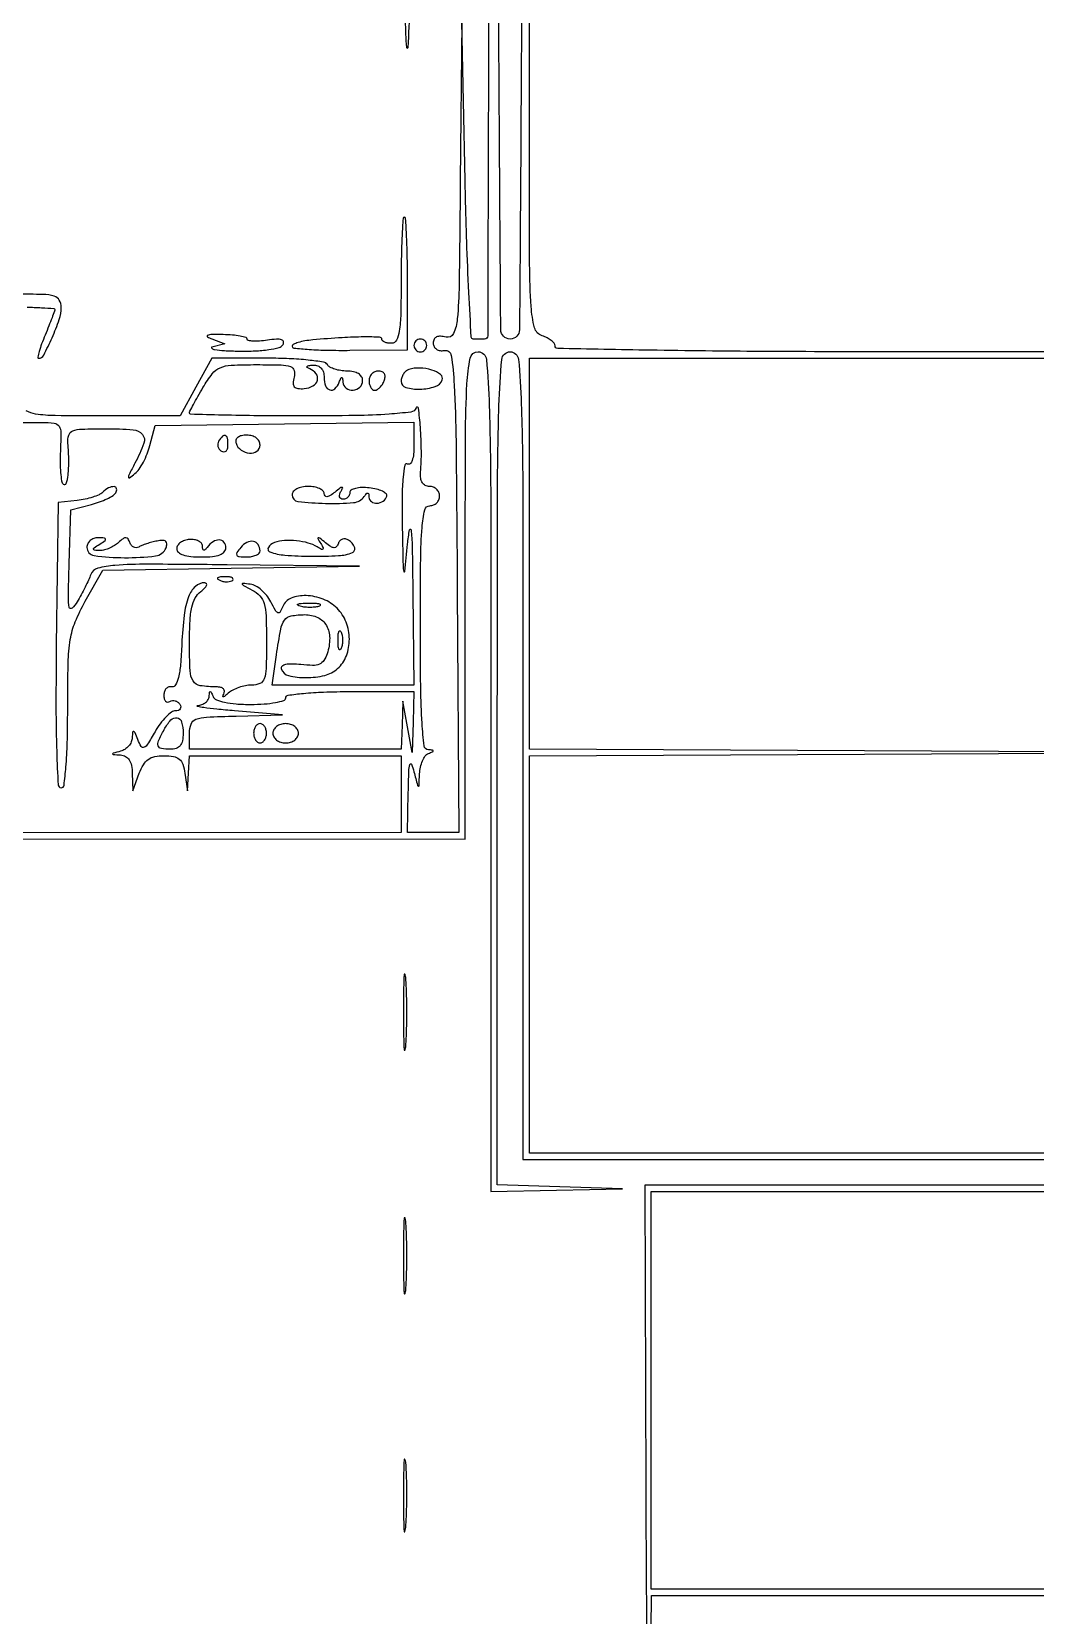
# Model space of a CAD drawing. Extents: x 23 to 255, y 40 to 184.
# Drawn here: x 90.55 to 103.8, y 53.63 to 74.53 of the extents above; entities that cross this region are included whole.
import ezdxf

# ---------------------------------------------------------------- set-up
doc = ezdxf.new("R2010")
doc.units = 0
doc.header["$MEASUREMENT"] = 0

msp = doc.modelspace()

# ---------------------------------------------------------------- linework, layer by layer
for points in [[(207.919475, 175.632891, 0.000007), (191.762556, 175.634099, 0.00002), (173.0434, 175.634494, 0.000013), (151.49745, 175.633531)], [(96.591991, 78.0858, -0.000015), (96.570667, 70.513747, -0.41338), (96.5286, 70.4718, 0.000157), (96.491574, 70.471788, 0.000113), (96.450213, 70.471753, 0.000114), (96.410845, 70.471701, 0.000246), (96.38055, 70.47164, -0.398891), (96.354152, 70.496559, -0.000898), (96.322657, 71.086642, -0.004727), (96.294204, 71.762563, -0.002838), (96.272568, 72.56549), (96.228037, 74.6595), (96.209118, 72.555783, -0.001138), (96.1937, 71.187461, -0.019389), (96.170177, 70.738251, -0.082255), (96.119381, 70.543573, -0.36707), (96.021, 70.496313, 0.047873), (95.947013, 70.508261, 0.125285), (95.89449, 70.498441, 0.173195), (95.86322, 70.467685, 0.113158), (95.8518, 70.417871, 0.120821), (95.863066, 70.371927, 0.127159), (95.894187, 70.337426, 0.111117), (95.941926, 70.319315, 0.077058), (95.99985, 70.320041, -0.420556), (96.09037, 70.254063, -0.022775), (96.12912, 69.864745, -0.010816), (96.152998, 69.119608, -0.000865), (96.170067, 67.15125), (96.192235, 63.9576), (95.852817, 63.9576), (95.5134, 63.9576), (95.523409, 64.48635, -0.003495), (95.53065, 64.765653, -0.058066), (95.544415, 64.857412, -0.715351), (95.56559, 64.858768, -0.035939), (95.598, 64.7613, 0.001091), (95.644277, 64.581083, 0.243606), (95.655647, 64.568414, 0.5083), (95.665011, 64.574536, 0.001713), (95.672591, 64.7331, -0.042597), (95.684241, 64.822571, -0.048223), (95.710724, 64.904965, -0.054384), (95.747049, 64.968997, -0.14158), (95.78835, 65.001371, 0.009076), (95.84417, 65.025082, 0.295955), (95.8518, 65.036844, 0.382689), (95.843627, 65.045958, 0.011437), (95.78835, 65.050721, -0.360928), (95.733197, 65.102705, -0.014198), (95.705229, 65.399937, -0.013422), (95.687297, 65.864494, -0.002935), (95.6826, 66.6648, -0.00232), (95.686751, 67.559443, -0.017378), (95.70542, 67.98315, -0.033617), (95.739634, 68.215841, -0.353061), (95.8095, 68.2722, 0.099038), (95.85793, 68.281888, 0.097945), (95.899123, 68.309477, 0.097945), (95.926712, 68.35067, 0.099038), (95.9364, 68.3991, 0.103903), (95.926228, 68.447521, 0.098963), (95.897345, 68.488723, 0.096727), (95.854196, 68.516335, 0.094377), (95.803446, 68.526, -0.116058), (95.748038, 68.539037, -0.139766), (95.708668, 68.574978, -0.107713), (95.687674, 68.634598, -0.051244), (95.68591, 68.71635, 0.022701), (95.695666, 68.991576, 0.015017), (95.683015, 69.30772, 0.015616), (95.657541, 69.558442, 0.770344), (95.626571, 69.56235, -0.271096), (95.556837, 69.508474, -0.014676), (95.26892, 69.47988, -0.013958), (94.830334, 69.461571, -0.003452), (94.11045, 69.4566, -0.002383), (93.545458, 69.459292, -0.003973), (93.069826, 69.467605, -0.000635), (92.651879, 69.478763, -0.406047), (92.637, 69.494064, -0.117277), (92.642955, 69.519103, -0.004058), (92.689157, 69.608923, -0.007387), (92.746525, 69.71444, -0.005072), (92.814556, 69.832464, -0.030345), (92.937098, 70.01402, -0.129748), (93.039577, 70.093285, -0.089891), (93.186652, 70.126329, -0.010426), (93.525736, 70.1334, -0.006509), (93.844921, 70.129245, -0.074556), (93.96838, 70.107432, -0.250167), (94.015841, 70.057178, -0.131328), (94.016317, 69.968805, 0.049987), (94.003635, 69.88811, 0.198601), (94.019838, 69.841729, 0.187531), (94.06492, 69.818725, 0.044095), (94.151137, 69.817608, 0.109765), (94.264796, 69.852002, 0.199461), (94.323684, 69.92717, 0.232798), (94.30755, 70.012604, 0.136631), (94.22325, 70.077371, -0.051902), (94.189576, 70.095213, -0.449116), (94.187543, 70.110109, -0.185333), (94.209158, 70.121796, -0.021021), (94.26555, 70.126721, -0.092633), (94.327737, 70.117979, -0.127577), (94.374779, 70.087281, -0.11638), (94.403776, 70.035088, -0.06896), (94.4136, 69.9642, 0.084568), (94.432445, 69.85358, 0.234902), (94.4874, 69.80009, 0.27874), (94.554862, 69.816116, 0.102952), (94.611371, 69.90075, -0.009076), (94.635082, 69.95657, -0.295955), (94.646844, 69.9642, -0.382689), (94.655958, 69.956027, -0.011437), (94.660721, 69.90075, 0.221736), (94.702917, 69.823415, 0.180916), (94.79455, 69.797369, 0.170439), (94.884805, 69.837529, 0.206489), (94.9212, 69.9219, 0.1393), (94.9064, 69.973992, 0.117066), (94.865632, 70.014653, 0.088683), (94.800204, 70.040341, 0.049343), (94.714693, 70.0488, -0.037634), (94.631812, 70.055047, -0.041396), (94.553488, 70.073651, -0.045439), (94.490304, 70.100871, -0.130646), (94.4559, 70.1334, 0.220085), (94.405198, 70.166906, 0.010981), (94.202472, 70.193149, 0.015978), (93.952797, 70.211865, 0.010717), (93.66659, 70.218), (92.929566, 70.218), (92.7216, 69.8373), (92.513634, 69.4566), (91.475517, 69.4566, -0.003361), (90.866351, 69.460695, -0.031978), (90.606799, 69.480819, -0.098682), (90.48115, 69.524988, -0.260316)], [(95.482215, 74.670023, 0.014006), (95.499053, 74.3211, 0.926517), (95.519685, 74.3211, 0.016241), (95.543218, 74.85818, 0.000606)], [(90.493636, 70.892502, -0.008385), (90.685661, 70.885409, -0.002801), (90.848289, 70.875755, -0.395332), (90.8604, 70.862832, -0.088112), (90.85645, 70.840589, -0.002542), (90.82279, 70.75024, -0.005062), (90.781424, 70.644166, -0.003456), (90.732365, 70.524432, 0.010781), (90.686202, 70.406887, 0.01918), (90.654061, 70.308014, 0.015331), (90.634862, 70.231321, 0.478569), (90.645592, 70.218, 0.279285), (90.713094, 70.258894, 0.015651), (90.824324, 70.48909, 0.022787), (90.918292, 70.729047, 0.082104), (90.945, 70.890599, 0.134862), (90.919296, 70.984163, 0.189661), (90.851619, 71.036657, 0.064845), (90.706155, 71.059436, 0.006457), (90.3528, 71.064, -0.006583)], [(61.01775, 63.894048), (96.2748, 63.873), (96.2748, 67.0878, -0.000731), (96.277871, 69.188236, -0.012415), (96.297063, 69.8796, -0.036822), (96.339931, 70.217493, -0.356832), (96.444, 70.3026, -0.388467), (96.554856, 70.201165, -0.014544), (96.591404, 69.588787, -0.007228), (96.610256, 68.415678, -0.000403), (96.6132, 64.7613), (96.6132, 59.22), (97.48035, 59.237706), (98.3475, 59.255412), (97.52265, 59.283069), (96.6978, 59.310727), (96.6978, 64.806664, -0.000406), (96.700746, 68.430741, -0.007288), (96.719601, 69.594458, -0.014761), (96.756241, 70.201367, -0.388145), (96.867, 70.3026, -0.386906), (96.977395, 70.202135, -0.015599), (97.014379, 69.615225, -0.007514), (97.033249, 68.485906, -0.00042), (97.0362, 64.9728), (97.0362, 59.643), (102.4506, 59.643, -0.000413), (106.020215, 59.640052, -0.007397)], [(90.4374, 69.372), (90.695098, 69.372, -0.032211), (90.852469, 69.361851, -0.223938), (90.915741, 69.321349, -0.142917), (90.940287, 69.234972, -0.01117), (90.933174, 68.992924, 0.014889), (90.929895, 68.843507, 0.019952), (90.93636, 68.708158, 0.017498), (90.949893, 68.598351, 0.158247), (90.971576, 68.555824, 0.554438), (91.009553, 68.5646, 0.054648), (91.034841, 68.676613, 0.031849), (91.044044, 68.863655, 0.01658), (91.03291, 69.09705, -0.094032), (91.044279, 69.203213, -0.231945), (91.096297, 69.259047, -0.084295), (91.215968, 69.2829, -0.007138), (91.531146, 69.2874, -0.016835), (91.892998, 69.275213, -0.20283), (92.014779, 69.213725, -0.273088), (92.03501, 69.095743, -0.02935), (91.916752, 68.832371, 0.003357), (91.840741, 68.684206, 0.118941), (91.831948, 68.646737, 0.610609), (91.846235, 68.639513, 0.016134), (91.917611, 68.69496, 0.06956), (91.971517, 68.754095, 0.028254), (92.028017, 68.847548, 0.027287), (92.078306, 68.956415, 0.031218), (92.113907, 69.065389), (92.182337, 69.3297), (93.890168, 69.352602), (95.598, 69.375503), (95.598, 69.072659, -0.022839), (95.592523, 68.952823, -0.058639), (95.574593, 68.86807, -0.124491), (95.547049, 68.825411, -0.337875), (95.5134, 68.8221, 0.525832), (95.47667, 68.805934, 0.024553), (95.454408, 68.64667, 0.01991), (95.442079, 68.400116, 0.006936), (95.443402, 68.044543, 0.000476), (95.45394, 67.476383, 0.056441), (95.463595, 67.403809, 0.837827), (95.475934, 67.404661, 0.001659), (95.5134, 67.7646, -0.021034), (95.540731, 67.955147, -0.864195), (95.560427, 67.954377, -0.022107), (95.57396, 67.736925, -0.001458), (95.583398, 67.10895), (95.598, 65.9034), (94.662216, 65.9034), (93.726433, 65.9034), (93.784696, 66.30525, -0.00942), (93.839784, 66.640589, -0.109045), (93.89121, 66.762599, -0.197298), (93.978809, 66.818141, -0.043899), (94.159092, 66.834, -0.110789), (94.329581, 66.795754, -0.153997), (94.443648, 66.690137, -0.133124), (94.486474, 66.524874, -0.074186), (94.453271, 66.318117, -0.071721), (94.410602, 66.229904, -0.146769), (94.35167, 66.181698, -0.102834), (94.260748, 66.164287, -0.025125), (94.107726, 66.174398, 0.022481), (93.989168, 66.182861, 0.058895), (93.904318, 66.175089, 0.117762), (93.857607, 66.152901, 0.311869), (93.847622, 66.119231, 0.260014), (93.94454, 66.029716, 0.060261), (94.173171, 66.002944, 0.05804), (94.421685, 66.032849, 0.125619), (94.590713, 66.122062, 0.118623), (94.706549, 66.291708, 0.093492), (94.745724, 66.511345, 0.090849), (94.702302, 66.73575, 0.103634), (94.5828, 66.9186, 0.10231), (94.401208, 67.03796, 0.086154), (94.175533, 67.085045, 0.101031), (93.976845, 67.051436, 0.211951), (93.868446, 66.942761, -0.038715), (93.83406, 66.870435, -0.372055), (93.804329, 66.86001, -0.173316), (93.770337, 66.889726, -0.011682), (93.70922, 67.005462, 0.053971), (93.65722, 67.08653, 0.047466), (93.586995, 67.158514, 0.050128), (93.510109, 67.211424, 0.093816), (93.438575, 67.234771, 0.006872), (93.341394, 67.245962, 0.536686), (93.333119, 67.235866, 0.199331), (93.347548, 67.218458, 0.003279), (93.46185, 67.159143, -0.087247), (93.564209, 67.081946, -0.119635), (93.620551, 66.981791, -0.059716), (93.64622, 66.817516, -0.008928), (93.6522, 66.482672, -0.006147), (93.647776, 66.122824, -0.075008), (93.623946, 65.987514, -0.214409), (93.566687, 65.925616, -0.100812), (93.45762, 65.9034, 0.046802), (93.374763, 65.895627, 0.035803), (93.286731, 65.872336, 0.036733), (93.206796, 65.838195, 0.067875), (93.149109, 65.79765, -0.016459), (93.107483, 65.761489, -0.126034), (93.084153, 65.750744, -0.549451), (93.076772, 65.758719, -0.062864), (93.087973, 65.786471, 0.136555), (93.096838, 65.823058, 0.189043), (93.083597, 65.853743, 0.136324), (93.048022, 65.874053, 0.062744), (92.994634, 65.880624, -0.039046), (92.779039, 65.896866, -0.220591), (92.685504, 65.959151, -0.127636), (92.644677, 66.093413, -0.010325), (92.637, 66.465123, -0.011922), (92.643818, 66.751008, -0.042151), (92.667956, 66.932895, -0.068835), (92.712912, 67.054674, -0.108016), (92.78505, 67.139233, 0.030168), (92.83568, 67.182717, 0.093193), (92.861589, 67.219396, 0.267197), (92.859417, 67.242678, 0.236086), (92.837709, 67.254309, 0.200726), (92.714568, 67.206832, 0.112297), (92.624731, 67.070594, 0.06069), (92.565829, 66.827875, 0.018425), (92.535517, 66.449773, -0.010095), (92.518236, 66.177309, -0.035916), (92.491194, 66.004619, -0.065447), (92.454281, 65.905905, -0.331291), (92.40435, 65.88225, 0.127531), (92.364075, 65.87998, 0.125265), (92.329664, 65.858444, 0.109766), (92.306597, 65.820282, 0.081436), (92.2986, 65.771507, 0.06068), (92.304324, 65.724514, 0.129571), (92.321734, 65.692655, 0.191518), (92.347492, 65.680702, 0.153598), (92.377354, 65.688287, -0.108373), (92.411473, 65.700267, -0.099685), (92.448584, 65.697406, -0.095498), (92.482975, 65.680106, -0.090427), (92.509247, 65.65098, -0.10728), (92.520841, 65.618186, -0.180295), (92.514246, 65.590099, -0.162005), (92.489941, 65.571153, -0.084224), (92.451643, 65.564465, 0.161757), (92.398619, 65.546565, 0.037343), (92.326827, 65.483478, 0.03481), (92.251116, 65.394604, 0.027961), (92.18225, 65.289515, -0.00786), (92.0828, 65.123574, -0.146189), (92.037573, 65.083516, -0.382832), (92.000095, 65.094975, -0.040129), (91.955546, 65.1843, 0.007251), (91.917959, 65.273973, 0.204096), (91.899982, 65.290948, 0.488879), (91.886816, 65.282778, 0.016031), (91.881546, 65.211653, -0.094426), (91.868162, 65.154541, -0.072061), (91.833857, 65.100109, -0.070445), (91.784577, 65.056545, -0.082094), (91.72755, 65.031117, 0.001923), (91.628045, 65.004704, 0.339035), (91.6218, 64.996553, 0.392517), (91.628235, 64.989619, 0.002113), (91.72755, 64.982614, -0.110423), (91.793247, 64.963284, -0.124816), (91.841055, 64.918348, -0.093685), (91.87057, 64.844703, -0.041436), (91.882279, 64.74015), (91.888958, 64.5075), (91.973929, 64.74015, -0.0459), (92.027825, 64.854065, -0.104747), (92.091796, 64.923791, -0.106656), (92.17775, 64.960861, -0.048704), (92.300031, 64.9728, -0.040332), (92.426709, 64.962565, -0.135437), (92.50165, 64.928153, -0.13831), (92.547442, 64.86067, -0.042774), (92.576405, 64.74015), (92.611648, 64.5075), (92.624324, 64.74015), (92.637, 64.9728), (94.0329, 64.9728), (95.4288, 64.9728), (95.4288, 64.465302), (95.4288, 63.957804), (60.59475, 63.93645)], [(106.287088, 59.307579, -0.000491), (103.2543, 59.3046), (98.6436, 59.3046), (98.6635, 53.95365, 0.000522), (98.672641, 52.034317, 0.002566), (98.684489, 50.951143, 0.959979), (98.695986, 50.950858, 0.014168), (98.707006, 51.24645), (98.730611, 53.8902), (102.7044, 53.8902), (106.678189, 53.8902)]]:
    msp.add_lwpolyline(points, format="xyb")
for points in [[(97.0362, 101.0124, -0.000069), (97.033394, 80.659175, -0.001316), (97.014933, 74.310525, -0.000543), (96.990306, 70.594159, -0.411956), (96.867, 70.4718, -0.411944), (96.743708, 70.594139, -0.000548), (96.719068, 74.294663, -0.001322), (96.700606, 80.617041, -0.000069), (96.6978, 100.8855), (96.6978, 131.2992), (96.3171, 131.2992, -0.016668), (96.133196, 131.305332, -0.063857), (96.021, 131.3274, -0.12648), (95.959468, 131.367134, -0.188641), (95.9364, 131.4261, -0.232029), (95.96668, 131.487837, -0.108427), (96.0492, 131.526969, -0.047315), (96.205057, 131.547701, -0.00942), (96.4863, 131.553), (97.0362, 131.553)], [(106.6806, 72.9252), (106.6806, 70.3026), (102.0699, 70.3026, -0.001349), (100.173107, 70.307718, -0.002929), (98.716314, 70.324112, -0.000406), (97.494019, 70.346022, -0.408737), (97.4592, 70.381499, 0.170109), (97.447258, 70.415584, 0.058089), (97.409498, 70.452996, 0.0497), (97.354753, 70.487732, 0.039709), (97.29, 70.5141, -0.257885), (97.188891, 70.620759, -0.046909), (97.143843, 70.899601, -0.015565), (97.124132, 71.457895, -0.001041), (97.1208, 73.057801), (97.1208, 75.5478), (101.9007, 75.5478), (106.6806, 75.5478)], [(95.4288, 71.2473, -0.005279), (95.424107, 70.80286, -0.032576), (95.404424, 70.5752, -0.077607), (95.366563, 70.455474, -0.284745), (95.3019, 70.4154, -0.037043), (95.253304, 70.419005, -0.055779), (95.212288, 70.429897, -0.073199), (95.184249, 70.445844, -0.231057), (95.175037, 70.46475, 0.403483), (95.145154, 70.4958, 0.010699), (94.936312, 70.49917, 0.014675), (94.652402, 70.489339, 0.005915), (94.26555, 70.459963, 0.020564), (94.160182, 70.446322, 0.032254), (94.071367, 70.425119, 0.033935), (94.006531, 70.400219, 0.291964), (93.9906, 70.375262, 0.387178), (94.012503, 70.351216, 0.006027), (94.214261, 70.334813, 0.012397), (94.460056, 70.323923, 0.007457), (94.752, 70.322589), (95.5134, 70.330465), (95.5134, 71.204832, 0.004534), (95.51036, 71.540102, 0.007551), (95.500974, 71.822354, 0.002277), (95.488232, 72.063025, 0.397486), (95.4711, 72.0792, 0.396501), (95.453982, 72.063094, 0.002512), (95.441226, 71.834829, 0.007935), (95.431841, 71.566285, 0.004766)], [(92.9331, 70.473144), (93.1023, 70.410007), (92.9331, 70.366117, 0.61741), (92.929416, 70.348898, 0.132003), (92.967456, 70.332237, 0.024694), (93.096965, 70.319119, 0.008208), (93.287657, 70.312414, 0.015379), (93.502715, 70.314999, 0.025985), (93.682123, 70.332046, 0.026858), (93.817966, 70.35964, 0.193129), (93.870724, 70.398566, 0.205035), (93.876524, 70.437172, 0.26772), (93.85193, 70.462106, 0.086063), (93.783968, 70.468746, 0.017857), (93.664217, 70.455518, -0.018467), (93.562298, 70.444385, -0.031289), (93.476484, 70.443586, -0.033886), (93.413669, 70.451224, -0.359953), (93.3984, 70.469685, 0.334485), (93.382437, 70.490878, 0.023272), (93.305208, 70.509215, 0.025616), (93.202764, 70.523167, 0.01575), (93.08115, 70.529574, 0.006982), (92.930453, 70.530655, 0.08958), (92.875238, 70.520295, 0.624903), (92.873586, 70.50191, 0.046577)], [(95.598, 70.3872, 0.099038), (95.604459, 70.354913, 0.097945), (95.622851, 70.327451, 0.097945), (95.650313, 70.309059, 0.099038), (95.6826, 70.3026, 0.099038), (95.714887, 70.309059, 0.097945), (95.742349, 70.327451, 0.097945), (95.760741, 70.354913, 0.099038), (95.7672, 70.3872, 0.099038), (95.760741, 70.419487, 0.097945), (95.742349, 70.446949, 0.097945), (95.714887, 70.465341, 0.099038), (95.6826, 70.4718, 0.099038), (95.650313, 70.465341, 0.097945), (95.622851, 70.446949, 0.097945), (95.604459, 70.419487, 0.099038)], [(95.0058, 69.9219, 0.057609), (95.011411, 69.873364, 0.076852), (95.027992, 69.832277, 0.095748), (95.05253, 69.804742, 0.164455), (95.081349, 69.795, 0.13875), (95.113827, 69.80419, 0.061199), (95.14901, 69.832277, 0.053891), (95.181365, 69.873357, 0.048303), (95.205594, 69.9219, 0.075244), (95.21702, 69.973926, 0.151899), (95.207324, 70.014337, 0.166113), (95.177357, 70.039815, 0.094119), (95.130045, 70.0488, 0.10122), (95.082632, 70.039102, 0.098432), (95.042297, 70.011523, 0.097416), (95.015275, 69.970334, 0.096899)], [(95.531357, 70.068886, 0.09652), (95.492157, 70.046743, 0.070304), (95.458926, 70.009141, 0.068018), (95.436482, 69.962389, 0.078096), (95.4288, 69.913506, 0.338168), (95.491213, 69.831779, 0.074819), (95.677937, 69.809821, 0.067524), (95.877065, 69.843418, 0.229506), (95.97049, 69.931011, 0.33736), (95.949621, 70.002419, 0.083065), (95.833399, 70.061452, 0.065967), (95.674508, 70.089133, 0.090871)], [(93.021313, 69.124046, 0.108373), (93.009333, 69.089927, 0.099685), (93.012194, 69.052816, 0.095498), (93.029494, 69.018425, 0.090427), (93.05862, 68.992153, 0.136093), (93.091272, 68.982656, 0.190788), (93.119343, 68.993367, 0.140899), (93.138288, 69.024317, 0.067432), (93.1446, 69.070907, 0.039415), (93.137396, 69.162155, 0.25701), (93.110152, 69.197206, 0.315493), (93.071264, 69.18915, 0.050477)], [(93.25031, 69.09705, 0.158083), (93.317114, 69.006381, 0.13487), (93.428943, 68.965037, 0.175333), (93.52657, 68.991127, 0.245384), (93.5676, 69.069697, 0.12024), (93.554637, 69.122823, 0.111791), (93.518444, 69.165678, 0.09567), (93.461981, 69.193376, 0.066422), (93.39135, 69.2028, 0.053387), (93.32319, 69.195502, 0.107922), (93.274318, 69.173185, 0.156475), (93.25, 69.138904, 0.158297)], [(91.49067, 68.44791, -0.090477), (91.443, 68.415954, -0.025906), (91.359355, 68.384633, -0.025167), (91.259556, 68.358495, -0.024326), (91.1565, 68.34216), (90.9027, 68.3145), (90.879931, 66.43215, 0.003047), (90.874986, 65.607932, 0.0084), (90.884799, 65.027118, 0.003892), (90.903014, 64.588226, 0.399858), (90.943381, 64.5498, 0.377922), (90.981582, 64.583485, 0.010367), (91.006669, 64.822115, 0.014731), (91.024199, 65.143167, 0.006272), (91.0296, 65.573682, -0.00519), (91.036081, 66.198107, -0.034846), (91.064065, 66.50674, -0.058012), (91.129787, 66.738801, -0.030067), (91.261552, 67.010195), (91.493503, 67.422827), (93.186202, 67.447516), (94.8789, 67.472205), (93.133317, 67.491503, 0.001845), (92.087411, 67.499206, 0.018782), (91.653635, 67.484502, 0.047229), (91.425328, 67.446291, 0.245697), (91.334215, 67.36275, -0.020876), (91.304947, 67.291269, -0.008394), (91.25929, 67.196062, -0.008289), (91.206619, 67.095019, -0.010386), (91.154306, 67.0032, -0.069253), (91.086641, 66.918997, -0.586426), (91.050168, 66.930487, -0.056485), (91.038361, 67.058448, -0.002489), (91.049908, 67.505653), (91.0719, 68.219606), (91.342685, 68.289542, 0.022163), (91.450122, 68.322432, 0.025604), (91.549043, 68.363393, 0.025923), (91.628093, 68.40613, 0.117986), (91.664928, 68.44274, 0.19048), (91.674583, 68.496679, 0.348628), (91.642371, 68.523842, 0.134978), (91.568761, 68.505932, 0.066097)], [(93.9906, 68.41513, 0.379042), (94.067491, 68.328275, 0.024736), (94.430798, 68.302037, 0.026073), (94.801597, 68.312978, 0.224989), (94.941055, 68.393614, -0.02764), (94.969864, 68.430795, -0.251219), (94.988396, 68.437857, -0.329689), (95.00081, 68.425937, -0.038909), (95.004505, 68.385436, 0.241084), (95.035905, 68.326041, 0.167234), (95.110278, 68.30466, 0.137466), (95.193229, 68.332582, 0.173912), (95.240481, 68.397592, 0.292072), (95.230976, 68.430129, 0.070503), (95.181702, 68.462235, 0.050677), (95.10421, 68.48925, 0.030127), (95.007831, 68.506185, 0.032507), (94.909382, 68.510984, 0.053652), (94.826823, 68.500737, 0.074199), (94.770539, 68.478335, 0.267055), (94.752, 68.446099, -0.099374), (94.745159, 68.41202, -0.098023), (94.725682, 68.383032, -0.097865), (94.6966, 68.363616, -0.098704), (94.662407, 68.3568, -0.146934), (94.633609, 68.36545, -0.188594), (94.617795, 68.387864, -0.132816), (94.618563, 68.422052, -0.063696), (94.636347, 68.46255, 0.037782), (94.657026, 68.503722, 0.575929), (94.649205, 68.513902, 0.129017), (94.621434, 68.502616, 0.00972), (94.55674, 68.452191, -0.026443), (94.494035, 68.406603, -0.107679), (94.450192, 68.390039, -0.265879), (94.424515, 68.400088, -0.171149), (94.4136, 68.431041, 0.208094), (94.397807, 68.467345, 0.082217), (94.351472, 68.498106, 0.062651), (94.283069, 68.519031, 0.042958), (94.2021, 68.526, 0.049343), (94.120368, 68.517914, 0.071525), (94.052097, 68.493763, 0.093028), (94.006602, 68.457842, 0.181175)], [(91.2834, 67.7223, 0.375834), (91.378392, 67.613776, 0.031819), (91.779612, 67.585979, 0.031456), (92.189781, 67.609522, 0.277879), (92.326969, 67.716503, 0.079319), (92.338135, 67.769381, 0.248144), (92.323249, 67.801275, 0.172289), (92.282364, 67.814211, 0.038885), (92.208802, 67.805899, 0.016783), (92.140118, 67.790264, 0.014942), (92.069891, 67.769517, 0.015173), (92.007861, 67.74705, 0.043964), (91.967108, 67.726569, -0.130674), (91.93471, 67.716771, -0.126149), (91.901245, 67.724154, -0.108947), (91.871796, 67.748221, -0.079492), (91.851101, 67.785223, 0.061551), (91.826109, 67.83391, 0.247399), (91.797524, 67.849103, 0.164896), (91.75991, 67.836498, 0.026524), (91.700055, 67.78575, -0.050507), (91.647514, 67.745363, -0.037213), (91.582368, 67.711445, -0.037946), (91.515198, 67.688453, -0.066047), (91.45683, 67.681295, -0.012579), (91.381684, 67.683929, -0.382084), (91.369453, 67.696277, -0.259407), (91.378723, 67.715134, -0.008137), (91.4526, 67.7646, 0.011213), (91.522853, 67.812267, 0.309569), (91.530139, 67.832119, 0.327416), (91.514266, 67.845202, 0.011938), (91.43145, 67.847905, 0.08452), (91.374913, 67.838787, 0.094034), (91.32689, 67.811543, 0.101436), (91.294783, 67.770602, 0.116238)], [(92.4678, 67.704297, 0.224495), (92.489613, 67.658163, 0.091127), (92.551936, 67.623652, 0.057018), (92.653088, 67.602087, 0.024038), (92.7921, 67.5954, 0.0223), (92.940776, 67.602034, 0.067897), (93.039121, 67.62452, 0.120216), (93.095501, 67.663061, 0.185038), (93.1164, 67.7176, 0.167997), (93.09143, 67.789818, 0.225163), (93.03027, 67.820279, 0.154387), (92.947475, 67.795823, 0.086113), (92.870945, 67.7223, -0.042102), (92.844293, 67.691776, -0.259148), (92.82486, 67.68657, -0.287327), (92.811664, 67.700293, -0.048369), (92.807495, 67.738192, 0.170028), (92.793886, 67.775508, 0.102591), (92.756878, 67.805421, 0.08033), (92.701818, 67.823361, 0.057528), (92.637, 67.825939, 0.061594), (92.572306, 67.812945, 0.07566), (92.517503, 67.784949, 0.089983), (92.480691, 67.746834, 0.1482)], [(93.313027, 67.721369, 0.028529), (93.262579, 67.652997, 0.286403), (93.261874, 67.619073, 0.241254), (93.29304, 67.599524, 0.021696), (93.388041, 67.5954, 0.042401), (93.456784, 67.60124, 0.062031), (93.514855, 67.618785, 0.081462), (93.554218, 67.644568, 0.210101), (93.5676, 67.675007, 0.143695), (93.543061, 67.758629, 0.207864), (93.479939, 67.800896, 0.168579), (93.394483, 67.787642, 0.097855)], [(93.757706, 67.785669, 0.17397), (93.676972, 67.722199, 0.475613), (93.69712, 67.662958, 0.070601), (93.896706, 67.619562, 0.015943), (94.2444, 67.605213, 0.015018), (94.603787, 67.612643, 0.089235), (94.785971, 67.655052, 0.414961), (94.814215, 67.7263, 0.153174), (94.735843, 67.816886, 0.092554), (94.694767, 67.83277, 0.120048), (94.654587, 67.830576, 0.12755), (94.621642, 67.810503, 0.112494), (94.600716, 67.776047, -0.088465), (94.576756, 67.732003, -0.237454), (94.545227, 67.71755, -0.13631), (94.500883, 67.731627, -0.025625), (94.431433, 67.782219, 0.004328), (94.354156, 67.843714, 0.20612), (94.3353, 67.848669, 0.523346), (94.33017, 67.838235, 0.008749), (94.368132, 67.772679, -0.015426), (94.400748, 67.714579, -0.334785), (94.397715, 67.696416, -0.32486), (94.379167, 67.693971, -0.014987), (94.320921, 67.727874, 0.073139), (94.203179, 67.779201, 0.040726), (94.048995, 67.807842, 0.040486), (93.890137, 67.81123, 0.065632)], [(93.044138, 67.283809, 0.051402), (93.090403, 67.270608, 0.05415), (93.137572, 67.267442, 0.060344), (93.178629, 67.274139, 0.126455), (93.206288, 67.290487, 0.296942), (93.210197, 67.309003, 0.208169), (93.194754, 67.324624, 0.077125), (93.154147, 67.333991, 0.028489), (93.09525, 67.334921, 0.018894), (93.032111, 67.329926, 0.168741), (93.007428, 67.31797, 0.470617), (93.008887, 67.302552, 0.054073)], [(94.35176, 66.947708, -0.06278), (94.301174, 66.934301, -0.030339), (94.234249, 66.929406, -0.029507), (94.162899, 66.932737, -0.037336), (94.09796, 66.944573, -0.087174), (94.065332, 66.959491, -0.597527), (94.066816, 66.973037, -0.080377), (94.11173, 66.983272, -0.012823), (94.2021, 66.986707, -0.014395), (94.293478, 66.985205, -0.052471), (94.350755, 66.976544, -0.333666), (94.361656, 66.962835, -0.31318)], [(94.638829, 66.38985, -0.174857), (94.622985, 66.372136, -0.447206), (94.608693, 66.377292, -0.078554), (94.598797, 66.420184, -0.017491), (94.596158, 66.4956, -0.017491), (94.598797, 66.571016, -0.078554), (94.608693, 66.613908, -0.447206), (94.622985, 66.619064, -0.174857), (94.638829, 66.60135, -0.057986), (94.652055, 66.553127, -0.037979), (94.656431, 66.4956, -0.037979), (94.652055, 66.438073, -0.057986)], [(93.44775, 65.6496, 0.01737), (93.623411, 65.655704, 0.028279), (93.771389, 65.674451, 0.027663), (93.881443, 65.701135, 0.330727), (93.906, 65.7342, -0.371083), (93.937065, 65.770293, -0.012451), (94.13865, 65.795535, -0.016864), (94.406701, 65.813237, -0.008055), (94.752, 65.8188), (95.598, 65.8188), (95.585995, 65.41695), (95.57399, 65.0151), (95.5134, 65.3535), (95.45281, 65.6919), (95.440805, 65.37465), (95.4288, 65.0574), (94.0329, 65.0574), (92.637, 65.0574), (92.637, 65.2689, -0.087922), (92.658625, 65.390928, -0.219925), (92.721009, 65.453519, -0.076931), (92.859079, 65.481584, -0.005534), (93.25035, 65.495641), (93.8637, 65.510883), (93.2292, 65.565, -0.004053), (92.995219, 65.586868, -0.010083), (92.824574, 65.607697, -0.026102), (92.741999, 65.623906, -0.839299), (92.74275, 65.634359, 0.066902), (92.799841, 65.648099, 0.073594), (92.849272, 65.676187, 0.082974), (92.883733, 65.713808, 0.128943), (92.897479, 65.75535, -0.011437), (92.902242, 65.810627, -0.382689), (92.911356, 65.8188, -0.295955), (92.923118, 65.81117, -0.009076), (92.946829, 65.75535, 0.203795), (92.991789, 65.710409, 0.04379), (93.099536, 65.6776, 0.034815), (93.252127, 65.656337, 0.017215)], [(92.5524, 65.2689, -0.044917), (92.543393, 65.168838, -0.124434), (92.51433, 65.104987, -0.149477), (92.462323, 65.069461, -0.07578), (92.3832, 65.0574, -0.038714), (92.265222, 65.066548, -0.285153), (92.224251, 65.101788, -0.184122), (92.228157, 65.167606, -0.016992), (92.301577, 65.316762, -0.05784), (92.390479, 65.444791, -0.265178), (92.472857, 65.472996, -0.28927), (92.533426, 65.416375, -0.064064)], [(93.483, 65.2689, 0.064853), (93.489319, 65.220386, 0.082425), (93.507851, 65.179277, 0.098894), (93.535337, 65.151777, 0.148195), (93.5676, 65.142, 0.148195), (93.599863, 65.151777, 0.098894), (93.627349, 65.179277, 0.082425), (93.645881, 65.220386, 0.064853), (93.6522, 65.2689, 0.064853), (93.645881, 65.317414, 0.082425), (93.627349, 65.358523, 0.098894), (93.599863, 65.386023, 0.148195), (93.5676, 65.3958, 0.148195), (93.535337, 65.386023, 0.098894), (93.507851, 65.358523, 0.082425), (93.489319, 65.317414, 0.064853)], [(93.7368, 65.2689, 0.130775), (93.749761, 65.220191, 0.10214), (93.78615, 65.179012, 0.08892), (93.840908, 65.151464, 0.072314), (93.906, 65.142, 0.072314), (93.971092, 65.151464, 0.08892), (94.02585, 65.179012, 0.10214), (94.062239, 65.220191, 0.130775), (94.0752, 65.2689, 0.130775), (94.062239, 65.317609, 0.10214), (94.02585, 65.358788, 0.08892), (93.971092, 65.386336, 0.072314), (93.906, 65.3958, 0.072314), (93.840908, 65.386336, 0.08892), (93.78615, 65.358788, 0.10214), (93.749761, 65.317609, 0.130775)], [(95.460099, 61.5888, 0.002911), (95.461953, 61.270313, 0.014551), (95.469226, 61.091907, 0.813012), (95.479871, 61.090454, 0.067956), (95.491171, 61.14465, 0.01099), (95.500856, 61.346852, 0.006471), (95.503988, 61.5888, 0.006471), (95.500856, 61.830748, 0.01099), (95.491171, 62.03295, 0.067956), (95.479871, 62.087146, 0.813012), (95.469226, 62.085693, 0.014551), (95.461953, 61.907287, 0.002911)], [(95.460099, 58.374, 0.002911), (95.461953, 58.055513, 0.014551), (95.469226, 57.877107, 0.813012), (95.479871, 57.875654, 0.067956), (95.491171, 57.92985, 0.01099), (95.500856, 58.132052, 0.006471), (95.503988, 58.374, 0.006471), (95.500856, 58.615948, 0.01099), (95.491171, 58.81815, 0.067956), (95.479871, 58.872346, 0.813012), (95.469226, 58.870893, 0.014551), (95.461953, 58.692487, 0.002911)], [(95.459699, 55.2015, 0.003015), (95.461669, 54.898464, 0.016608), (95.469138, 54.735315, 0.841704), (95.479792, 54.734326, 0.048634), (95.491269, 54.802486, 0.010684), (95.500935, 55.002643, 0.00684), (95.504009, 55.23538, 0.006873), (95.500764, 55.463558, 0.012749), (95.490869, 55.648486, 0.11419), (95.479528, 55.684338, 0.736116), (95.468689, 55.681777, 0.014373), (95.46147, 55.505257, 0.003152)]]:
    msp.add_lwpolyline(points, format="xyb", close=True)
msp.add_lwpolyline([(106.6806, 59.7276), (101.9007, 59.7276), (97.1208, 59.7276), (97.1208, 62.349445), (97.1208, 64.971291), (101.54115, 64.993966), (105.9615, 65.016642), (101.54115, 65.037021), (97.1208, 65.0574), (97.1208, 67.6377), (97.1208, 70.218), (101.9007, 70.218), (106.6806, 70.218)])
msp.add_lwpolyline([(106.6806, 56.5974), (106.6806, 53.9748), (102.7044, 53.9748), (98.7282, 53.9748), (98.7282, 56.5974), (98.7282, 59.22), (102.7044, 59.22), (106.6806, 59.22)], close=True)

doc.saveas('drawing.dxf')
